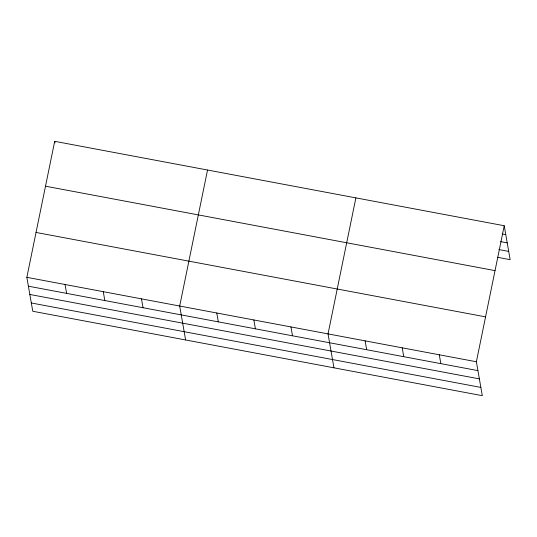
<?xml version="1.0" encoding="UTF-8"?>
<svg xmlns="http://www.w3.org/2000/svg" width="537" height="537" viewBox="0 0 537 537"><rect width="100%" height="100%" fill="white"/><g stroke="black" fill="none" stroke-linecap="round" stroke-linejoin="round"><path stroke-width="0.81" d="M504.23 225.741L476.379 361.757L482.3 395.682L32.77 311.259L26.85 277.327L54.7 141.318L504.23 225.741L510.15 259.673L497.786 257.351M207.537 170.021L179.687 306.036L185.614 339.961M355.883 197.885L328.033 333.893L333.954 367.825M502.478 233.984L505.773 234.602M500.625 241.637L507.217 242.878M498.819 249.544L508.707 251.397M45.511 186.198L495.04 270.628M36.039 232.447L485.569 316.87M26.85 277.327L476.379 361.757M28.394 286.194L477.923 370.617M29.837 294.464L479.373 378.887M31.327 302.982L480.857 387.412M439.293 354.789L440.837 363.65M402.206 347.828L403.757 356.689M365.12 340.861L366.67 349.721M290.947 326.932L292.497 335.793M253.86 319.965L255.411 328.825M216.773 312.997L218.324 321.864M141.479 298.861L143.03 307.721M103.272 291.685L104.816 300.545M54.7 141.318L54.982 142.929M65.058 284.509L66.608 293.37"/></g></svg>
